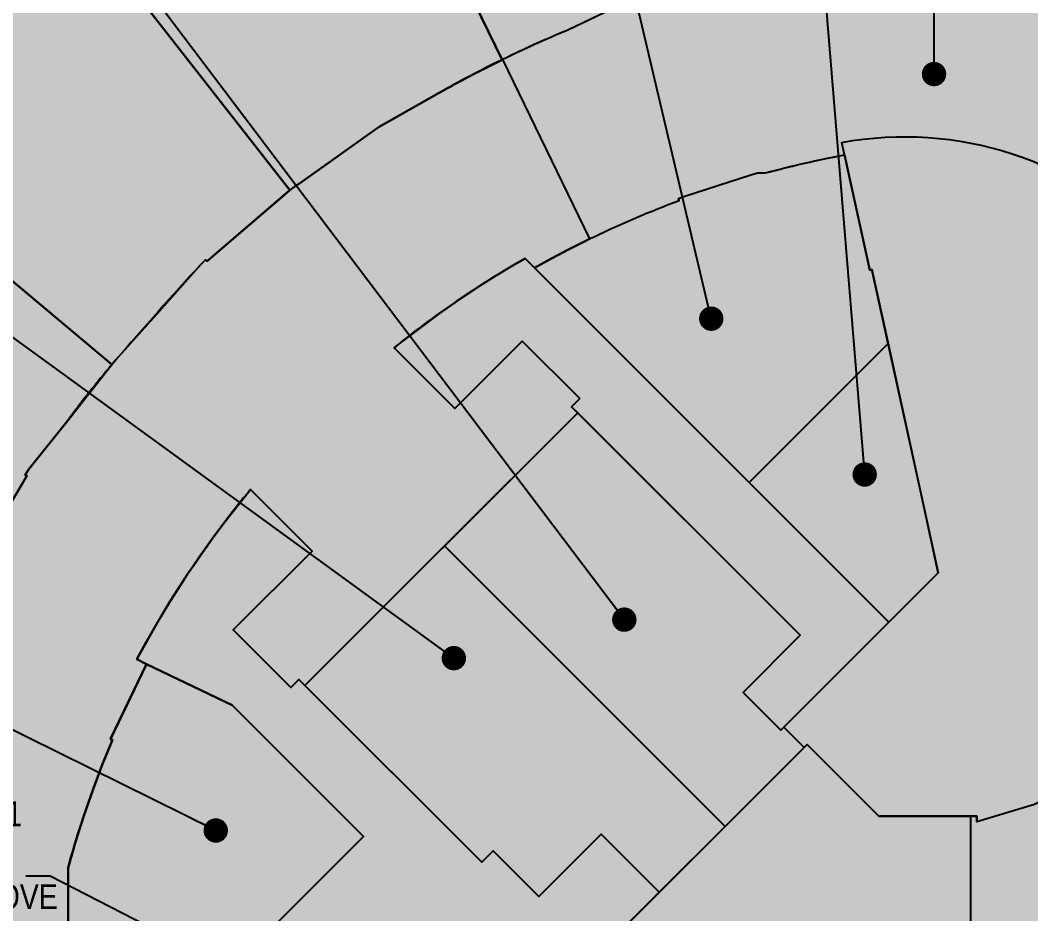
# Model space of a CAD drawing. Header units: inches. Extents: x -331 to 2565, y 2064 to 4565.
# Drawn here: x 331 to 900, y 3423 to 3927 of the extents above; entities that cross this region are included whole.
import ezdxf

# ---------------------------------------------------------------- set-up
doc = ezdxf.new("R2010")
doc.units = ezdxf.units.IN
doc.header["$LTSCALE"] = 96
doc.header["$MEASUREMENT"] = 0
for name, color, linetype in [('0-LABEL', 3, 'Continuous'), ('1-NRT', 200, 'Continuous'), ('1-NRT-PTN', 253, 'Continuous'), ('3-FCM', 190, 'Continuous'), ('3-FCM-PTN', 9, 'Continuous'), ('4-OCC', 6, 'Continuous'), ('4-OCC-PTN', 95, 'Continuous')]:
    doc.layers.add(name, color=color, linetype=linetype)
doc.styles.add('ArialN', font='ARIALN.TTF')
doc.dimstyles.new('AB-220', dxfattribs={"dimscale": 220, "dimtxt": 0.0703125, "dimasz": 0.0625, "dimexe": 0.0625, "dimexo": 0.125, "dimgap": 0.1875, "dimtad": 0, "dimdec": 4, "dimrnd": 0.0625, "dimzin": 0, "dimdsep": 46, "dimlunit": 4, "dimtxsty": 'ArialN', "dimblk": 'ARCHTICK', "dimcen": 0.0625, "dimclrd": 256, "dimclre": 256, "dimclrt": 256, "dimadec": 0, "dimazin": 0, "dimtfac": 1, "dimtdec": 4, "dimtofl": 0, "dimtmove": 2, "dimatfit": 3, "dimldrblk": 'DOT', "dimfxl": 0, "dimfrac": 2, "dimtolj": 1, "dimtzin": 0, "dimlwd": -1, "dimlwe": -1, "dimarcsym": 0})

# ---------------------------------------------------------------- blocks, each defined once
blk = doc.blocks.new('_ArchTick')
at = {"color": 0, "linetype": 'ByBlock', "const_width": 0.15}
blk.add_lwpolyline([(-0.5, -0.5), (0.5, 0.5)], dxfattribs=at)
blk = doc.blocks.new('_Dot')
at = {"lineweight": -2}
blk.add_line((-0.5, 0), (-1, 0), dxfattribs=at)
at = {"const_width": 0.5}
blk.add_lwpolyline([(-0.25, 0, 1), (0.25, 0, 1)], format="xyb", close=True, dxfattribs=at)
blk = doc.blocks.new('tags10')
at = {"layer": '0-LABEL', "insert": (292.6703575070896, 3444.051460933688), "char_height": 14, "attachment_point": 5, "style": 'ArialN'}
blk.add_mtext('RM  10781\\P26186\\PX-RAY ALCOVE\\P54  SF', dxfattribs=at)
at = {"layer": '0-LABEL', "annotation_type": 0, "has_hookline": 1}
for points, hookline_direction, text_width in [([(806.6832048883152, 3670.452519500055), (738.8597060213469, 4499.874073124698), (725.1097060213469, 4499.874073124698)], 1, 95.70804911323329), ([(845.7580061603549, 3896.189002095873), (846.002687073269, 4473.160444819174), (859.752687073269, 4473.160444819174)], 0, 115.6193724420191), ([(720.2235348632819, 3758.285110134835), (553.7854537361309, 4463.165792480699), (540.0354537361309, 4463.165792480699)], 1, 117.8731241473397), ([(671.2172598833495, 3588.626304939889), (211.8185362161894, 4196.442592122148), (198.0685362161894, 4196.442592122148)], 1, 116.7366984993179), ([(440.9617597586333, 3469.755409569036), (-94.26504590701734, 3734.611511801628), (-108.0150459070173, 3734.611511801628)], 1, 138.1855388813097), ([(553.6946597315548, 3338.24257473762), (347.6703575070896, 3444.051460933688), (333.9203575070896, 3444.051460933688)], 1, 117.5866302864939)]:
    blk.add_leader(points, dimstyle='AB-220', override={"dimfxl": 0.0625}, dxfattribs=dict(at, hookline_direction=hookline_direction, text_width=text_width))
at = {"layer": '0-LABEL', "annotation_type": 0, "has_hookline": 1, "hookline_direction": 1, "text_width": 122.1418826739427}
blk.add_leader([(575.1310682788512, 3566.929687255022), (1.647305884558591, 3983.97402302652), (-12.10269411544141, 3983.97402302652)], dimstyle='AB-220', dxfattribs=at)

msp = doc.modelspace()

# ---------------------------------------------------------------- hatches: boundary and pattern name
at = {"layer": '1-NRT-PTN'}
h = msp.add_hatch(color=256, dxfattribs=at)
h.dxf.hatch_style = 1
edge = h.paths.add_edge_path()
edge.add_arc((880.0134766367163, 3323.893894015581), 537.8419005875575, 123.85996738917589, 128.9994084858781, ccw=False)
edge.add_arc((763.7932828855097, 3508.435647130942), 319.9065230607393, 120.03392227344759, 124.99030775525301, ccw=False)
edge.add_line((603.6760221330908, 3785.388073200751), (609.3170664344693, 3788.760105606422))
edge.add_line((609.3170664344693, 3788.760105606422), (615.2640106307799, 3792.217266154075))
edge.add_line((615.2640106307799, 3792.217266154075), (820.267523208742, 3587.212982059395))
edge.add_line((820.267523208742, 3587.212982059395), (759.367951679059, 3526.313410529709))
edge.add_line((759.367951679059, 3526.313410529709), (738.1272387775457, 3547.554123431223))
edge.add_line((738.1272387775457, 3547.554123431223), (770.3763789950588, 3579.803263648728))
edge.add_line((770.3763789950588, 3579.803263648728), (641.5061681238105, 3708.673474519976))
edge.add_line((641.5061681238105, 3708.673474519976), (646.1023622015236, 3713.269668597688))
edge.add_line((646.1023622015236, 3713.269668597688), (613.6638882205087, 3745.708241790534))
edge.add_line((613.6638882205087, 3745.708241790534), (575.6888061897154, 3707.73315975974))
edge.add_line((575.6888061897154, 3707.73315975974), (541.5429166419162, 3741.879049307539))
h = msp.add_hatch(color=256, dxfattribs=at)
h.dxf.hatch_style = 1
edge = h.paths.add_edge_path()
edge.add_line((590.8596449213226, 3451.905324601607), (597.2236059520009, 3458.269285632286))
edge.add_line((597.2236059520009, 3458.269285632286), (623.0330034653105, 3432.459888118977))
edge.add_line((623.0330034653105, 3432.459888118977), (658.2241725034677, 3467.651057157143))
edge.add_line((658.2241725034677, 3467.651057157143), (690.9278611328147, 3434.947368526717))
edge.add_line((690.9278611328147, 3434.947368526717), (623.2981685082574, 3367.31767590217))
edge.add_line((623.2981685082574, 3367.31767590217), (583.6177758179139, 3406.998068592514))
edge.add_line((583.6177758179139, 3406.998068592514), (491.5297242424894, 3314.91001701709))
edge.add_line((491.5297242424894, 3314.91001701709), (432.1327546228184, 3374.30698663676))
edge.add_line((432.1327546228184, 3374.30698663676), (524.2208061982408, 3466.395038212182))
edge.add_line((524.2208061982408, 3466.395038212182), (450.2770623436866, 3540.338782066736))
edge.add_line((450.2770623436866, 3540.338782066736), (401.8687808592622, 3563.480321116188))
edge.add_line((401.8687808592622, 3563.480321116188), (396.5621944156524, 3566.294958804692))
edge.add_line((396.5621944156524, 3566.294958804692), (401.7574012880016, 3575.865914062873))
edge.add_line((401.7574012880016, 3575.865914062873), (407.9136552212865, 3586.66807027063))
edge.add_arc((901.3370754218392, 3297.758140453911), 571.7828426501729, 140.4314510308958, 149.6501174805391, ccw=False)
edge.add_line((460.5708242499351, 3661.984348979573), (495.255461378065, 3627.299814948087))
edge.add_line((495.255461378065, 3627.299814948087), (450.7641766864446, 3582.808530256465))
edge.add_line((450.7641766864446, 3582.808530256465), (483.2026374856712, 3550.369943881836))
edge.add_line((483.2026374856712, 3550.369943881836), (487.798831563382, 3554.966137959546))
edge.add_line((487.798831563382, 3554.966137959546), (590.8596449213226, 3451.905324601607))
at = {"layer": '3-FCM-PTN'}
h = msp.add_hatch(color=256, dxfattribs=at)
h.dxf.hatch_style = 1
edge = h.paths.add_edge_path()
edge.add_line((1092.25442862705, 3521.56458674961), (1111.876291836576, 3564.421695614039))
edge.add_line((1111.876291836576, 3564.421695614039), (1112.750382042208, 3564.1027101589))
edge.add_line((1112.750382042208, 3564.1027101589), (1115.758877156308, 3572.754010890833))
edge.add_line((1115.758877156308, 3572.754010890833), (1118.502163794109, 3581.49291002435))
edge.add_line((1118.502163794109, 3581.49291002435), (1120.977727654881, 3590.311379555234))
edge.add_line((1120.977727654881, 3590.311379555234), (1124.271480637071, 3604.076168524619))
edge.add_arc((857.3217545045077, 3663.161657677349), 273.4104081973984, 347.519608184642, 355.821722656267)
edge.add_line((1130.005484995086, 3643.240953964642), (1130.005484996165, 3643.240953964642))
edge.add_line((1130.005484996165, 3643.240953964642), (1129.077738612467, 3643.314808061172))
edge.add_line((1129.077738612467, 3643.314808061172), (1129.077738612467, 3690.840989414948))
edge.add_line((1129.077738612467, 3690.840989414948), (1130.005369761382, 3690.914838850964))
edge.add_arc((844.293335089988, 3669.428333472206), 286.518824284652, 4.300739724201006, 15.15373334039618)
edge.add_arc((830.5777386126629, 3667.077172647229), 300.3749999995364, 14.90271153620701, 16.16455719438679)
edge.add_line((1119.077738612222, 3750.700677865415), (1119.077738612228, 3839.952172647096))
edge.add_line((1119.077738612228, 3839.952172647096), (1143.202738612228, 3839.952172647096))
edge.add_line((1143.202738612228, 3839.952172647096), (1143.202738612228, 3859.827172647097))
edge.add_line((1143.202738612228, 3859.827172647097), (1223.077738612226, 3859.827172647097))
edge.add_line((1223.077738612226, 3859.827172647097), (1223.077738612226, 3867.077172647097))
edge.add_line((1223.077738612226, 3867.077172647097), (1359.327738612227, 3867.077172647097))
edge.add_line((1359.327738612227, 3867.077172647097), (1359.327738612227, 3862.201451851782))
edge.add_line((1359.327738612227, 3862.201451851782), (1421.327738612226, 3862.201451851782))
edge.add_line((1421.327738612226, 3862.201451851782), (1421.327738612228, 3860.952172647095))
edge.add_line((1421.327738612228, 3860.952172647095), (1499.827738612228, 3860.952172647095))
edge.add_line((1499.827738612228, 3860.952172647095), (1499.827738612228, 3827.952172647094))
edge.add_line((1499.827738612228, 3827.952172647094), (1573.702738612208, 3827.952172647094))
edge.add_line((1573.702738612208, 3827.952172647094), (1573.702738613287, 3816.139672647075))
edge.add_line((1573.702738613287, 3816.139672647075), (1681.202738613262, 3816.139672647094))
edge.add_line((1681.202738613262, 3816.139672647094), (1681.202738612208, 3867.077172647095))
edge.add_line((1681.202738612208, 3867.077172647095), (1999.077738612229, 3867.077172647095))
edge.add_line((1999.077738612229, 3867.077172647095), (1999.077738612228, 3467.077172647089))
edge.add_line((1999.077738612228, 3467.077172647089), (1817.827738613326, 3467.077172647089))
edge.add_line((1817.827738613326, 3467.077172647089), (1817.827738612224, 3359.576451851779))
edge.add_line((1817.827738612224, 3359.576451851779), (1864.765238613301, 3359.576451851748))
edge.add_line((1864.765238613301, 3359.576451851748), (1864.765238613301, 3364.01467264711))
edge.add_line((1864.765238613301, 3364.01467264711), (1948.576661756896, 3364.014879376685))
edge.add_line((1948.576661756896, 3364.014879376685), (1948.577738613308, 3367.077172647089))
edge.add_line((1948.577738613308, 3367.077172647089), (1999.577738613308, 3367.076451851789))
edge.add_line((1999.577738613308, 3367.076451851789), (1999.577738613308, 3362.201451851789))
edge.add_line((1999.577738613308, 3362.201451851789), (2129.702738612099, 3362.20145185179))
edge.add_line((2129.702738612099, 3362.20145185179), (2129.702738612099, 3466.827172647092))
edge.add_line((2129.702738612099, 3466.827172647092), (2105.327738612224, 3466.827172647092))
edge.add_line((2105.327738612224, 3466.827172647092), (2105.327738612224, 3502.202172647088))
edge.add_line((2105.327738612224, 3502.202172647088), (2129.702738612099, 3502.202172647088))
edge.add_line((2129.702738612099, 3502.202172647088), (2129.7027386121, 3737.827172647092))
edge.add_line((2129.7027386121, 3737.827172647092), (2102.827738612225, 3737.827172647092))
edge.add_line((2102.827738612225, 3737.827172647092), (2102.827738612225, 3792.577172647092))
edge.add_line((2102.827738612225, 3792.577172647092), (2106.640072344196, 3792.577157092022))
edge.add_line((2106.640072344196, 3792.577157092022), (2106.640106650465, 3876.639656280982))
edge.add_line((2106.640106650465, 3876.639656280982), (2282.45273861318, 3876.639672647088))
edge.add_line((2282.45273861318, 3876.639672647088), (2282.45273861318, 3965.076451851774))
edge.add_line((2282.45273861318, 3965.076451851774), (2251.65195736222, 3965.076451851775))
edge.add_line((2251.65195736222, 3965.076451851775), (2251.65195736222, 3972.326451851777))
edge.add_line((2251.65195736222, 3972.326451851777), (2107.702738612225, 3972.326451851776))
edge.add_line((2107.702738612225, 3972.326451851776), (2107.702738612225, 4006.951812249561))
edge.add_line((2107.702738612225, 4006.951812249561), (2035.765238613308, 4006.951812249561))
edge.add_line((2035.765238613308, 4006.951812249561), (2035.765238613308, 3972.326451851779))
edge.add_line((2035.765238613308, 3972.326451851779), (1626.202738613302, 3972.32645185178))
edge.add_line((1626.202738613302, 3972.32645185178), (1589.452738613298, 3972.32645185178))
edge.add_line((1589.452738613298, 3972.32645185178), (1589.452738613298, 3972.576451851784))
edge.add_line((1589.452738613298, 3972.576451851784), (1549.95273861222, 3972.57645185178))
edge.add_line((1549.95273861222, 3972.57645185178), (1549.952738613298, 3998.076451851868))
edge.add_line((1549.952738613298, 3998.076451851868), (1508.452738613297, 3998.076451851868))
edge.add_line((1508.452738613297, 3998.076451851868), (1508.452738613297, 3972.576451851783))
edge.add_line((1508.452738613297, 3972.576451851783), (1299.327738612254, 3972.576451851855))
edge.add_line((1299.327738612254, 3972.576451851855), (1223.952738612225, 3972.576451851849))
edge.add_line((1223.952738612225, 3972.576451851849), (1223.952738612225, 4008.576451851784))
edge.add_line((1223.952738612225, 4008.576451851784), (1177.327738612216, 4008.576451851787))
edge.add_line((1177.327738612216, 4008.576451851787), (1177.327738612212, 3972.576451851855))
edge.add_line((1177.327738612212, 3972.576451851855), (1137.827738613293, 3972.576451851862))
edge.add_line((1137.827738613293, 3972.576451851862), (1137.827738613293, 3972.326451851858))
edge.add_line((1137.827738613293, 3972.326451851858), (937.4527773187439, 3972.326451851848))
edge.add_line((937.4527773187439, 3972.326451851848), (937.4527773187439, 3972.576451851814))
edge.add_line((937.4527773187439, 3972.576451851814), (828.4527387469764, 3972.576451851784))
edge.add_line((828.4527387469764, 3972.576451851784), (795.981428057919, 3966.769266157476))
edge.add_line((795.981428057919, 3966.769266157476), (794.2319583206599, 3966.50254213025))
edge.add_line((794.2319583206599, 3966.50254213025), (794.3966574003371, 3965.431711885873))
edge.add_line((794.3966574003371, 3965.431711885873), (790.3814233470873, 3964.627358845132))
edge.add_line((790.3814233470873, 3964.627358845132), (739.8846801591335, 3954.511582680652))
edge.add_line((739.8846801591335, 3954.511582680652), (736.9527651157564, 3953.924245865648))
edge.add_line((736.9527651157564, 3953.924245865648), (733.9894109628704, 3953.18260530027))
edge.add_line((733.9894109628704, 3953.18260530027), (731.01788030115, 3952.441719494996))
edge.add_line((731.01788030115, 3952.441719494996), (727.6822617614757, 3951.443025549905))
edge.add_line((727.6822617614757, 3951.443025549905), (678.8250997138966, 3936.815048360404))
edge.add_line((678.8250997138966, 3936.815048360404), (674.824765342396, 3935.617336551442))
edge.add_line((674.824765342396, 3935.617336551442), (674.3995737782348, 3936.835159045386))
edge.add_line((674.3995737782348, 3936.835159045386), (670.8435503288406, 3935.956627120623))
edge.add_line((670.8435503288406, 3935.956627120623), (663.7889487496408, 3932.599790164727))
edge.add_arc((-3126.86794402438, 11874.56017580316), 8800.216727205381, 295.37871763998146, 295.51490339181214, ccw=False)
edge.add_line((644.9010943277318, 3923.61225954099), (639.0104533689305, 3920.809276428588))
edge.add_arc((898.7554665776693, 3296.623765985102), 676.0732381439188, 112.593870854964, 115.988727250932)
edge.add_line((602.5040247763766, 3904.332665512712), (651.6252547525091, 3803.275308447758))
edge.add_arc((811.8821917759793, 3474.722312518423), 365.5534940310187, 115.62002271111601, 116.00154029713121, ccw=False)
edge.add_arc((896.5777264994191, 3301.077184759894), 558.7499878872, 110.3622910683622, 115.7516968595742, ccw=False)
edge.add_line((702.1578161278592, 3824.911554971568), (701.7252466665884, 3826.077046465849))
edge.add_line((701.7252466665884, 3826.077046465849), (705.4112175653036, 3827.27255620063))
edge.add_line((705.4112175653036, 3827.27255620063), (742.508731137319, 3839.304783208717))
edge.add_line((742.508731137319, 3839.304783208717), (746.235657960769, 3840.513576609256))
edge.add_line((746.235657960769, 3840.513576609256), (750.6811611553904, 3840.443239665509))
edge.add_arc((909.0838382933622, 3250.781636305913), 610.5671253851505, 100.7421099116105, 105.03655863793989, ccw=False)
edge.add_line((795.2809993117787, 3850.649228730123), (793.7439970960933, 3857.656265080271))
edge.add_arc((829.1874151481964, 3664.742651401779), 196.1425456796932, 43.59731458090317, 100.41067210625692, ccw=False)
edge.add_arc((829.2893905508004, 3664.869396455211), 195.9812942785619, 28.969376622545326, 43.59103818558742, ccw=False)
edge.add_arc((802.6244413092422, 3647.850310725437), 227.5615178065947, 13.066042792670203, 29.466570375918025, ccw=False)
edge.add_line((1024.29441975791, 3699.296059247626), (1026.946942098838, 3665.978001970752))
edge.add_line((1026.946942098838, 3665.978001970752), (1023.927391183135, 3632.755399603569))
edge.add_line((1023.927391183135, 3632.755399603569), (1015.327981934704, 3600.523285860314))
edge.add_line((1015.327981934704, 3600.523285860314), (1001.396883847068, 3570.211844095642))
edge.add_line((1001.396883847068, 3570.211844095642), (982.5361330900114, 3542.695829183226))
edge.add_line((982.5361330900114, 3542.695829183226), (959.2900301878615, 3518.769323052098))
edge.add_line((959.2900301878615, 3518.769323052098), (932.3294321049702, 3499.122818355511))
edge.add_line((932.3294321049702, 3499.122818355511), (902.4323920515039, 3484.323291612339))
edge.add_line((902.4323920515039, 3484.323291612339), (869.9527386122197, 3474.646197564501))
edge.add_line((869.9527386122197, 3474.646197564501), (869.9527386122195, 3477.827172647093))
edge.add_line((869.9527386122195, 3477.827172647093), (866.3277386122234, 3477.827172647093))
edge.add_line((866.3277386122234, 3477.827172647093), (866.3277386122195, 3359.826451851807))
edge.add_line((866.3277386122195, 3359.826451851807), (880.0777386133004, 3359.826451851806))
edge.add_line((880.0777386133004, 3359.826451851806), (880.0777386133004, 3353.201451851807))
edge.add_line((880.0777386133004, 3353.201451851807), (920.4527386133018, 3353.201451851808))
edge.add_line((920.4527386133018, 3353.201451851808), (920.4527386133018, 3359.826451851807))
edge.add_line((920.4527386133018, 3359.826451851807), (1156.202738613323, 3359.82645185178))
edge.add_line((1156.202738613323, 3359.82645185178), (1156.202738613323, 3359.576451851777))
edge.add_line((1156.202738613323, 3359.576451851777), (1191.202738612245, 3359.576451851782))
edge.add_line((1191.202738612245, 3359.576451851782), (1191.202738612238, 3323.576451851878))
edge.add_line((1191.202738612238, 3323.576451851878), (1237.827738612254, 3323.576451851869))
edge.add_line((1237.827738612254, 3323.576451851869), (1237.827738612251, 3359.576451851779))
edge.add_line((1237.827738612251, 3359.576451851779), (1277.327738613328, 3359.576450137676))
edge.add_line((1277.327738613328, 3359.576450137676), (1277.327738613328, 3359.826451851775))
edge.add_line((1277.327738613328, 3359.826451851775), (1477.390238613325, 3359.826451851775))
edge.add_line((1477.390238613325, 3359.826451851775), (1477.390238613325, 3359.576439741855))
edge.add_line((1477.390238613325, 3359.576439741855), (1516.890238613323, 3359.576439741856))
edge.add_line((1516.890238613323, 3359.576439741856), (1516.890238613323, 3323.576439741949))
edge.add_line((1516.890238613323, 3323.576439741949), (1563.515238613198, 3323.576348126719))
edge.add_line((1563.515238613198, 3323.576348126719), (1563.515309351281, 3359.576439741853))
edge.add_line((1563.515309351281, 3359.576439741853), (1603.015238613328, 3359.576439741848))
edge.add_line((1603.015238613328, 3359.576439741848), (1603.015238613328, 3359.82643974185))
edge.add_line((1603.015238613328, 3359.82643974185), (1817.812113612583, 3359.576451851779))
edge.add_line((1817.812113612583, 3359.576451851779), (1817.812113612583, 3467.077172647089))
edge.add_line((1817.812113612583, 3467.077172647089), (1681.20273861221, 3467.077172647089))
edge.add_line((1681.20273861221, 3467.077172647089), (1681.202738613827, 3518.01467264709))
edge.add_line((1681.202738613827, 3518.01467264709), (1578.577738614219, 3518.014672647108))
edge.add_line((1578.577738614219, 3518.014672647108), (1578.577738612208, 3496.081444028735))
edge.add_line((1578.577738612208, 3496.081444028735), (1530.077738612227, 3496.081444028735))
edge.add_line((1530.077738612227, 3496.081444028735), (1530.077738612227, 3467.077172647094))
edge.add_line((1530.077738612227, 3467.077172647094), (1499.077738612227, 3467.077172647094))
edge.add_line((1499.077738612227, 3467.077172647094), (1499.077738612227, 3496.081444028735))
edge.add_line((1499.077738612227, 3496.081444028735), (1403.327738612227, 3496.081444028735))
edge.add_line((1403.327738612227, 3496.081444028735), (1403.327738612227, 3472.202172647092))
edge.add_line((1403.327738612227, 3472.202172647092), (1259.577738612228, 3472.202172647092))
edge.add_line((1259.577738612228, 3472.202172647092), (1259.577738612228, 3474.327172647094))
edge.add_line((1259.577738612228, 3474.327172647094), (1143.077738613306, 3474.327172647094))
edge.add_line((1143.077738613306, 3474.327172647094), (1143.077738613306, 3498.277136672237))
edge.add_line((1143.077738613306, 3498.277136672237), (1092.092890171573, 3521.21176239524))
edge.add_line((1092.092890171573, 3521.21176239524), (1092.25442862705, 3521.56458674961))
h = msp.add_hatch(color=256, dxfattribs=at)
h.dxf.hatch_style = 1
edge = h.paths.add_edge_path()
edge.add_line((602.5040247763766, 3904.332665512712), (651.6252547525091, 3803.275308447758))
edge.add_line((651.6252547525091, 3803.275308447758), (649.4490937936193, 3802.204900877161))
edge.add_line((649.4490937936193, 3802.204900877161), (639.7265777192274, 3797.291892657838))
edge.add_line((639.7265777192274, 3797.291892657838), (630.1018345234324, 3792.190357012023))
edge.add_line((630.1018345234324, 3792.190357012023), (620.5787506460247, 3786.902369406328))
edge.add_line((620.5787506460247, 3786.902369406328), (615.2640106307799, 3792.217266154075))
edge.add_line((615.2640106307799, 3792.217266154075), (609.3170664344693, 3788.760105606422))
edge.add_line((609.3170664344693, 3788.760105606422), (603.6760221330908, 3785.388073200751))
edge.add_line((603.6760221330908, 3785.388073200751), (591.3215227233211, 3777.731247177928))
edge.add_line((591.3215227233211, 3777.731247177928), (579.1471750116768, 3769.741719578431))
edge.add_line((579.1471750116768, 3769.741719578431), (567.1841536191475, 3761.439110708204))
edge.add_line((567.1841536191475, 3761.439110708204), (544.0070217916314, 3743.862431325311))
edge.add_line((544.0070217916259, 3743.862431325307), (541.5429166419161, 3741.879049307539))
edge.add_line((541.5429166419161, 3741.879049307539), (575.6888061897154, 3707.73315975974))
edge.add_line((575.6888061897154, 3707.73315975974), (613.6638882205087, 3745.708241790534))
edge.add_line((613.6638882205087, 3745.708241790534), (646.1023622015236, 3713.269668597689))
edge.add_line((646.1023622015236, 3713.269668597689), (641.5061681238105, 3708.673474519976))
edge.add_line((641.5061681238105, 3708.673474519976), (644.9533136820952, 3705.226328961691))
edge.add_line((644.9533136820952, 3705.226328961691), (491.2459771216656, 3551.518992401262))
edge.add_line((491.2459771216656, 3551.518992401262), (487.7988315633826, 3554.966137959546))
edge.add_line((487.7988315633826, 3554.966137959546), (483.2026374856709, 3550.369943881836))
edge.add_line((483.2026374856709, 3550.369943881836), (450.7641766864443, 3582.808530256465))
edge.add_line((450.7641766864443, 3582.808530256465), (495.255461378065, 3627.299814948087))
edge.add_line((495.255461378065, 3627.299814948087), (460.5909504805718, 3661.96432584558))
edge.add_line((460.5909504805718, 3661.96432584558), (458.5941987028695, 3659.583013684847))
edge.add_line((458.5941987028695, 3659.583013684847), (456.6668210697596, 3657.215353562864))
edge.add_line((456.6668210697596, 3657.215353562864), (449.1340236952152, 3647.703976591007))
edge.add_line((449.1340236952152, 3647.703976591007), (440.4555298066567, 3636.201850635786))
edge.add_line((440.4555298066567, 3636.201850635786), (431.6519652025271, 3623.877489091785))
edge.add_line((431.6519652025271, 3623.877489091785), (423.1491040170453, 3611.272831745306))
edge.add_line((423.1491040170453, 3611.272831745306), (415.4354704915092, 3599.191732152878))
edge.add_line((415.4354704915092, 3599.191732152878), (407.9911325009013, 3586.802822670104))
edge.add_line((407.9911325009013, 3586.802822670104), (403.8361569103822, 3579.576279180697))
edge.add_line((403.8361569103822, 3579.576279180697), (396.564995162778, 3566.293605423586))
edge.add_line((396.564995162778, 3566.293605423586), (401.8687515059828, 3563.480259721712))
edge.add_line((401.8687515059828, 3563.480259721712), (381.7055275405228, 3521.301984516115))
edge.add_line((381.7055275405228, 3521.301984516115), (382.8485246483115, 3520.813093661846))
edge.add_line((382.8485246483115, 3520.813093661846), (377.03538030854, 3506.691661414785))
edge.add_line((377.03538030854, 3506.691661414785), (371.6103228943284, 3492.416641348872))
edge.add_line((371.6103228943284, 3492.416641348872), (366.5774042770149, 3477.998695435771))
edge.add_line((366.5774042770149, 3477.998695435771), (361.9403840161472, 3463.448593937017))
edge.add_line((361.9403840161472, 3463.448593937017), (357.7027133443826, 3448.777158577055))
edge.add_line((357.7027133443826, 3448.777158577055), (357.7027386122199, 3448.777252212041))
edge.add_line((357.7027386122199, 3448.777252212041), (357.7027386122199, 3402.702172647107))
edge.add_line((357.7027386122199, 3402.702172647107), (376.7830876162034, 3402.702172647107))
edge.add_line((376.7830876162034, 3402.702172647107), (376.7830876162034, 3324.326997853337))
edge.add_line((376.7830876162034, 3324.326997853337), (335.9429671595881, 3324.326997853338))
edge.add_line((335.9429671595881, 3324.326997853338), (335.5820350499584, 3313.122358338976))
edge.add_line((335.5820350499584, 3313.122358338976), (335.4543102198522, 3301.223594723311))
edge.add_line((335.4543102198522, 3301.223594723311), (335.4527264994213, 3138.701997853335))
edge.add_line((335.4527264994213, 3138.701997853335), (394.6824904583409, 3138.701997853335))
edge.add_line((394.6824904583409, 3138.701997853335), (523.7164577719601, 3267.735965166954))
edge.add_line((523.7164577719601, 3267.735965166954), (774.278072964637, 3518.29758035962))
edge.add_line((774.278072964637, 3518.29758035962), (814.7484806771636, 3477.827172647094))
edge.add_line((814.7484806771636, 3477.827172647094), (866.3277386122234, 3477.827172647093))
edge.add_line((866.3277386122234, 3477.827172647093), (866.330688426014, 3359.826417041354))
edge.add_line((866.330688426014, 3359.826417041354), (846.2027386133004, 3359.826451851808))
edge.add_line((846.2027386133004, 3359.826451851808), (846.2027386133004, 3359.576451851783))
edge.add_line((846.2027386133004, 3359.576451851783), (781.7027386122215, 3359.576451851784))
edge.add_line((781.7027386122215, 3359.576451851784), (781.7027386122218, 3350.902154914188))
edge.add_line((781.7027386122218, 3350.902154914188), (776.5777386122218, 3350.902154914188))
edge.add_line((776.5777386122218, 3350.902154914188), (745.8869660369594, 3320.211382338925))
edge.add_line((745.8869660369594, 3320.211382338925), (738.9095547686218, 3327.188793607264))
edge.add_line((738.9095547686218, 3327.188793607264), (642.0364982086817, 3229.962183656739))
edge.add_line((642.0364982086817, 3229.962183656739), (667.4923423313317, 3204.506339534084))
edge.add_line((667.4923423313317, 3204.506339534084), (634.5234886585245, 3171.537485861233))
edge.add_line((634.5234886585245, 3171.537485861233), (609.0676445358531, 3196.993329983914))
edge.add_line((609.0676445358531, 3196.993329983914), (338.077726500537, 2926.356965338114))
edge.add_line((338.077726500537, 2926.356965338114), (338.0777264994535, 2409.077172647095))
edge.add_line((338.0777264994535, 2409.077172647095), (330.5777264994522, 2409.077172647096))
edge.add_line((330.5777264994522, 2409.077172647096), (330.5777265005325, 2291.577132181194))
edge.add_line((330.5777265005325, 2291.577132181194), (253.8277386070636, 2291.577172647149))
edge.add_line((253.8277386070636, 2291.577172647149), (253.8277386071154, 2289.764672647096))
edge.add_line((253.8277386071154, 2289.764672647096), (225.7027264994213, 2289.764672647096))
edge.add_line((225.7027264994213, 2289.764672647096), (225.7027264994213, 2542.639672647097))
edge.add_line((225.7027264994213, 2542.639672647097), (223.0777265004983, 2542.639672647097))
edge.add_line((223.0777265004983, 2542.639672647097), (223.0777264994704, 2682.327172647092))
edge.add_line((223.0777264994704, 2682.327172647092), (187.077726499534, 2682.327172647097))
edge.add_line((187.077726499534, 2682.327172647097), (187.0777264995359, 2728.952172647101))
edge.add_line((187.0777264995359, 2728.952172647101), (223.0777264994817, 2728.952172647098))
edge.add_line((223.0777264994817, 2728.952172647098), (223.077726499479, 3008.327172647094))
edge.add_line((223.077726499479, 3008.327172647094), (187.0777264995668, 3008.327172647097))
edge.add_line((187.0777264995668, 3008.327172647097), (187.0777264995695, 3054.952172647107))
edge.add_line((187.0777264995695, 3054.952172647107), (223.0777264994795, 3054.9521726471))
edge.add_line((223.0777264994795, 3054.9521726471), (223.0776466032103, 3287.326993601382))
edge.add_line((223.0776466032103, 3287.326993601382), (224.544468141855, 3287.326993601382))
edge.add_line((224.544468141855, 3287.326993601382), (224.6862519759984, 3291.314281458261))
edge.add_line((224.6862519759984, 3291.314281458261), (225.8719123193391, 3342.300497336183))
edge.add_line((225.8719123193391, 3342.300497336183), (225.932438828193, 3344.903281231337))
edge.add_line((225.932438828193, 3344.903281231337), (226.3573688154088, 3351.013523857779))
edge.add_line((226.3573688154088, 3351.013523857779), (226.7619641165325, 3354.472189266879))
edge.add_line((226.7619641165325, 3354.472189266879), (232.6875471324493, 3405.126779048275))
edge.add_line((232.6875471324493, 3405.126779048275), (233.1617934519404, 3409.180853171386))
edge.add_line((233.1617934519404, 3409.180853171386), (232.0878963262276, 3409.355844395232))
edge.add_line((232.0878963262276, 3409.355844395232), (232.7040230411266, 3413.108339878361))
edge.add_line((232.7040230411266, 3413.108339878361), (241.5293062719925, 3447.117621714601))
edge.add_line((241.5293062719925, 3447.117621714601), (251.4456130827698, 3486.065791769367))
edge.add_line((251.4456130827698, 3486.065791769367), (263.675526768794, 3524.350545717839))
edge.add_line((263.675526768794, 3524.350545717839), (274.2464004655303, 3557.88006601516))
edge.add_line((274.2464004655303, 3557.88006601516), (275.667859764706, 3561.354042018971))
edge.add_line((275.667859764706, 3561.354042018971), (276.6697727950523, 3560.934053324301))
edge.add_line((276.6697727950523, 3560.934053324301), (278.4274756063305, 3564.647109083169))
edge.add_line((278.4274756063305, 3564.647109083169), (303.0619832205225, 3616.686225011556))
edge.add_line((303.0619832205225, 3616.686225011556), (332.4046514608763, 3666.159681919343))
edge.add_line((332.4046514608763, 3666.159681919343), (334.4840333726579, 3669.665641587521))
edge.add_line((334.4840333726579, 3669.665641587521), (333.5742885864815, 3670.272125066979))
edge.add_line((333.5742885864815, 3670.272125066979), (335.7029632012068, 3673.458591342815))
edge.add_line((335.7029632012068, 3673.458591342815), (357.5820139087291, 3700.959768689689))
edge.add_line((357.5820139087291, 3700.959768689689), (382.4784484445922, 3732.48440521286))
edge.add_line((382.4784484445922, 3732.48440521286), (382.4784484392749, 3732.484405217316))
edge.add_line((382.4784484392749, 3732.484405217316), (384.7153608340723, 3735.150160617087))
edge.add_line((384.7153608340723, 3735.150160617087), (409.2028178424621, 3762.475124457364))
edge.add_line((409.2028178424621, 3762.475124457364), (432.4921338094597, 3788.807930572537))
edge.add_line((432.4921338094597, 3788.807930572537), (435.2745286511859, 3791.469944742001))
edge.add_line((435.2745286511859, 3791.469944742001), (436.0284064209998, 3790.668926464545))
edge.add_line((436.0284064209998, 3790.668926464545), (439.0729188929178, 3793.284649862337))
edge.add_line((439.0729188929178, 3793.284649862337), (477.7564230177282, 3826.519970059768))
edge.add_line((477.7564230177282, 3826.519970059768), (482.7229189537286, 3830.786984810021))
edge.add_line((482.7229189537286, 3830.786984810021), (488.0652075346668, 3834.573436399827))
edge.add_line((488.0652075346668, 3834.573436399827), (533.0819108475287, 3866.479905929569))
edge.add_line((533.0819108475287, 3866.479905929569), (566.8057881168037, 3885.592154569473))
edge.add_arc((898.5018076941212, 3297.124815261373), 675.5117014795458, 116.00070824221501, 119.4082551655201, ccw=False)
edge.add_arc((928.5283238076138, 3235.563265311144), 744.0056143637455, 115.98917934347429, 116.0007082422151, ccw=False)
at = {"layer": '4-OCC-PTN'}
h = msp.add_hatch(color=109, dxfattribs=at)
h.dxf.hatch_style = 1
edge = h.paths.add_edge_path()
edge.add_line((674.8247653433415, 3935.617336551403), (674.3995719074355, 3936.835164406618))
edge.add_line((674.3995719074355, 3936.835164406618), (670.8435503299213, 3935.956627120623))
edge.add_line((670.8435503299213, 3935.956627120623), (639.0104347709421, 3920.809268688877))
edge.add_arc((896.5777265042843, 3301.077184756922), 671.1250000003669, 112.5682937724001, 115.7007595531102)
edge.add_line((605.5302565896377, 3905.808642415423), (602.3936825783466, 3904.278862498334))
edge.add_line((602.3936825783466, 3904.278862498334), (480.3414642572593, 4154.481832429483))
edge.add_line((480.3414642572593, 4154.481832429483), (481.4649568170427, 4155.029796359054))
edge.add_line((481.4649568170427, 4155.029796359054), (481.6181084144033, 4154.789458599947))
edge.add_line((481.6181084144033, 4154.789458599947), (524.5152610141813, 4174.320749505209))
edge.add_line((524.5152610141813, 4174.320749505209), (526.8691888769571, 4175.33770686138))
edge.add_line((526.8691888769571, 4175.33770686138), (570.7212517054554, 4192.611345513052))
edge.add_line((570.7212517054554, 4192.611345513052), (573.1311765738809, 4193.488478392544))
edge.add_line((573.1311765738809, 4193.488478392544), (617.8271556629895, 4208.443396465121))
edge.add_line((617.8271556629895, 4208.443396465121), (620.2796834138701, 4209.193201459027))
edge.add_line((620.2796834138701, 4209.193201459027), (665.6970896262239, 4221.788416596648))
edge.add_line((665.6970896262239, 4221.788416596648), (668.6019913482718, 4210.27081710614))
edge.add_line((668.6019913482718, 4210.27081710614), (657.3959690563436, 4207.163160298505))
edge.add_line((657.3959690563436, 4207.163160298505), (665.1156158505078, 4176.201348129688))
edge.add_line((665.1156158505078, 4176.201348129688), (677.6080103470881, 4179.316051900251))
edge.add_line((677.6080103470881, 4179.316051900251), (733.9894109644636, 3953.182605300397))
edge.add_line((733.9894109644636, 3953.182605300397), (731.0178803022308, 3952.441719494995))
edge.add_line((731.0178803022308, 3952.441719494995), (727.6822617617744, 3951.44302554967))
edge.add_line((727.6822617617744, 3951.44302554967), (678.8250997149775, 3936.815048360404))
edge.add_line((678.8250997149775, 3936.815048360404), (674.8247653434948, 3935.617336551448))
edge.add_line((674.8247653434948, 3935.617336551448), (674.8247653433415, 3935.617336551403))
h = msp.add_hatch(color=109, dxfattribs=at)
h.dxf.hatch_style = 1
edge = h.paths.add_edge_path()
edge.add_line((587.3674843054966, 3935.082066949324), (602.3936822428387, 3904.278862334699))
edge.add_arc((898.5018077177697, 3297.124815216342), 675.5117015303863, 115.9984227457414, 119.408255165392)
edge.add_line((566.8057881168037, 3885.592154569473), (533.08007286017, 3866.482764848076))
edge.add_line((533.08007286017, 3866.482764848076), (530.0818210605204, 3864.353533575946))
edge.add_line((530.0818210605204, 3864.353533575946), (488.0652075346668, 3834.573436399827))
edge.add_line((488.0652075346668, 3834.573436399827), (485.2226142916271, 3832.561844656083))
edge.add_line((485.2226142916271, 3832.561844656083), (482.7229189537286, 3830.786984810021))
edge.add_line((482.7229189537286, 3830.786984810021), (340.7183684907532, 4012.545486318243))
edge.add_line((340.7183684907532, 4012.545486318243), (380.9408953089078, 4043.970601467743))
edge.add_line((380.9408953089078, 4043.970601467743), (361.7483872898076, 4070.798180676328))
edge.add_line((361.7483872898076, 4070.798180676328), (359.9655005013564, 4069.618120560645))
edge.add_line((359.9655005013564, 4069.618120560645), (353.1789092109752, 4079.366745488041))
edge.add_line((353.1789092109752, 4079.366745488041), (392.4813186677551, 4105.380290571556))
edge.add_line((392.4813186677551, 4105.380290571556), (394.6902869250595, 4106.75937813404))
edge.add_line((394.6902869250595, 4106.75937813404), (435.2662058245622, 4130.660269960748))
edge.add_line((435.2662058245622, 4130.660269960748), (437.5092760093859, 4131.903616888959))
edge.add_line((437.5092760093859, 4131.903616888959), (480.3414642572593, 4154.481832429483))
edge.add_line((480.3414642572593, 4154.481832429483), (587.3674843054966, 3935.082066949324))
h = msp.add_hatch(color=109, dxfattribs=at)
h.dxf.hatch_style = 1
edge = h.paths.add_edge_path()
edge.add_arc((2382.902130299849, 2004.067643288927), 2643.746782024129, 137.5396455571372, 139.096742784024)
edge.add_line((384.715360835151, 3735.150160617078), (382.4784484460403, 3732.484405213291))
edge.add_line((382.4784484460403, 3732.484405213291), (169.4071657699824, 3911.243673613861))
edge.add_line((169.4071657699824, 3911.243673613861), (170.2571543333762, 3912.204411070831))
edge.add_line((170.2571543333762, 3912.204411070831), (201.4885679080418, 3947.505001255081))
edge.add_line((201.4885679080418, 3947.505001255081), (203.2376154341758, 3949.380618011995))
edge.add_line((203.2376154341758, 3949.380618011995), (236.2726634189049, 3982.997169494097))
edge.add_line((236.2726634189049, 3982.997169494097), (238.1174763191134, 3984.778676075146))
edge.add_line((238.1174763191134, 3984.778676075146), (272.8212463020342, 4016.578666535272))
edge.add_line((272.8212463020342, 4016.578666535272), (274.8021223346225, 4018.302740818423))
edge.add_line((274.8021223346225, 4018.302740818423), (311.1700834731735, 4048.282019815305))
edge.add_line((311.1700834731735, 4048.282019815305), (318.5084721153697, 4038.941701211189))
edge.add_line((318.5084721153697, 4038.941701211189), (317.0806673648831, 4037.826183807275))
edge.add_line((317.0806673648831, 4037.826183807275), (338.3050806992572, 4010.660029268777))
edge.add_line((338.3050806992572, 4010.660029268777), (340.7183684907732, 4012.545486318259))
edge.add_line((340.7183684907732, 4012.545486318259), (482.7229189537286, 3830.786984810021))
edge.add_line((482.7229189537286, 3830.786984810021), (478.1356730581737, 3826.845806532284))
edge.add_line((478.1356730581737, 3826.845806532284), (439.0729188929172, 3793.284649862336))
edge.add_line((439.0729188929172, 3793.284649862336), (436.0284064209993, 3790.668926464544))
edge.add_line((436.0284064209993, 3790.668926464544), (435.2747273739324, 3791.470134866982))
edge.add_line((435.2747273739324, 3791.470134866982), (432.4921338094467, 3788.807930572554))
edge.add_line((432.4921338094467, 3788.807930572554), (432.4921338097955, 3788.807930572923))
h = msp.add_hatch(color=109, dxfattribs=at)
h.dxf.hatch_style = 1
edge = h.paths.add_edge_path()
edge.add_line((357.5820139099372, 3700.959768689854), (335.7029632022857, 3673.458591342806))
edge.add_line((335.7029632022857, 3673.458591342806), (333.5742885875603, 3670.27212506697))
edge.add_line((333.5742885875603, 3670.27212506697), (334.4840333737367, 3669.665641587512))
edge.add_line((334.4840333737367, 3669.665641587512), (332.4046514619549, 3666.159681919334))
edge.add_line((332.4046514619549, 3666.159681919334), (306.1332217857725, 3621.864513077016))
edge.add_line((306.1332217857725, 3621.864513077016), (304.6554656883261, 3619.370413031893))
edge.add_line((304.6554656883261, 3619.370413031893), (303.0503946685089, 3616.661744795937))
edge.add_line((303.0503946685089, 3616.661744795937), (108.4101581105644, 3720.153301370975))
edge.add_line((108.4101581105644, 3720.153301370975), (118.2690555316264, 3738.695204809626))
edge.add_line((118.2690555316264, 3738.695204809626), (78.93909026785727, 3759.60731828729))
edge.add_line((78.93909026785727, 3759.60731828729), (93.38586683217336, 3785.141804287311))
edge.add_line((93.38586683217336, 3785.141804287311), (83.74206500061095, 3791.285609267907))
edge.add_line((83.74206500061095, 3791.285609267907), (108.9224163059753, 3830.810678635338))
edge.add_line((108.9224163059753, 3830.810678635338), (110.3565186507116, 3832.936813848679))
edge.add_line((110.3565186507116, 3832.936813848679), (137.7260597630646, 3871.307332078185))
edge.add_line((137.7260597630646, 3871.307332078185), (139.2694688489884, 3873.355498029202))
edge.add_line((139.2694688489884, 3873.355498029202), (169.4071657699824, 3911.243673613861))
edge.add_line((169.4071657699824, 3911.243673613861), (382.4784484456707, 3732.484405212851))
edge.add_arc((889.2511827071071, 3306.669764225895), 661.9189623131085, 139.9614197209337, 143.43907997303)
h = msp.add_hatch(color=109, dxfattribs=at)
h.dxf.hatch_style = 1
edge = h.paths.add_edge_path()
edge.add_line((839.3768503389401, 3655.163142184037), (810.7519964914115, 3785.933630679961))
edge.add_line((810.7519964914115, 3785.933630679961), (809.5350025771374, 3785.666681537805))
edge.add_line((809.5350025771374, 3785.666681537805), (793.7431617802642, 3857.660073199945))
edge.add_arc((829.1633469602991, 3664.681818488099), 196.2019273855844, 43.60533310022322, 100.40058814955711, ccw=False)
edge.add_arc((829.2893905518808, 3664.869396455211), 195.9812942785619, 28.969376622545326, 43.59103818558742, ccw=False)
edge.add_arc((802.6244413103227, 3647.850310725437), 227.5615178065947, 13.066042792670203, 29.466570375918025, ccw=False)
edge.add_line((1024.29441975899, 3699.296059247626), (1026.946942099918, 3665.978001970752))
edge.add_line((1026.946942099918, 3665.978001970752), (1023.927391184215, 3632.755399603569))
edge.add_line((1023.927391184215, 3632.755399603569), (1015.327981935784, 3600.523285860314))
edge.add_line((1015.327981935784, 3600.523285860314), (1001.396883848148, 3570.211844095642))
edge.add_line((1001.396883848148, 3570.211844095642), (982.5361330910918, 3542.695829183226))
edge.add_line((982.5361330910918, 3542.695829183226), (959.290030188942, 3518.769323052098))
edge.add_line((959.290030188942, 3518.769323052098), (932.3294321060506, 3499.122818355511))
edge.add_line((932.3294321060506, 3499.122818355511), (902.4323920525845, 3484.323291612339))
edge.add_line((902.4323920525845, 3484.323291612339), (869.9527386133002, 3474.646197564501))
edge.add_line((869.9527386133002, 3474.646197564501), (869.9527386133001, 3477.827172647093))
edge.add_line((869.9527386133001, 3477.827172647093), (814.7484806782439, 3477.827172647094))
edge.add_line((814.7484806782439, 3477.827172647094), (814.7484806764784, 3477.827172647614))
edge.add_line((814.7484806764784, 3477.827172647614), (774.278072964637, 3518.29758035962))
edge.add_line((774.278072964637, 3518.29758035962), (772.5545001857638, 3516.574007580749))
edge.add_line((772.5545001857638, 3516.574007580749), (761.091524458204, 3528.036983308854))
edge.add_line((761.091524458204, 3528.036983308854), (848.1062331647969, 3615.05169201545))
edge.add_line((848.1062331647969, 3615.05169201545), (839.3768503389401, 3655.163142184037))
h = msp.add_hatch(color=109, dxfattribs=at)
h.dxf.hatch_style = 1
edge = h.paths.add_edge_path()
edge.add_line((791.7336048244468, 3849.902529577281), (795.2809993117789, 3850.649228730123))
edge.add_line((795.2809993117789, 3850.649228730123), (809.5350025771374, 3785.666681537805))
edge.add_line((809.5350025771374, 3785.666681537805), (810.7519964914115, 3785.933630679961))
edge.add_line((810.7519964914115, 3785.933630679961), (819.868319080539, 3744.229796891514))
edge.add_line((819.868319080539, 3744.229796891514), (741.5595137285886, 3665.920991539548))
edge.add_line((741.5595137285886, 3665.920991539548), (620.9442395562984, 3786.536265711838))
edge.add_line((620.9442395562984, 3786.536265711838), (620.9442401984388, 3786.536265068617))
edge.add_line((620.9442401984388, 3786.536265068617), (620.5787506460247, 3786.902369406328))
edge.add_line((620.5787506460247, 3786.902369406328), (630.1018345234324, 3792.190357012023))
edge.add_line((630.1018345234324, 3792.190357012023), (639.7265777192274, 3797.291892657838))
edge.add_line((639.7265777192274, 3797.291892657838), (649.4490937936193, 3802.204900877161))
edge.add_line((649.4490937936193, 3802.204900877161), (651.6252547525089, 3803.275308447758))
edge.add_arc((811.8821917759792, 3474.722312518423), 365.5534940310188, 115.62002271111601, 116.00154029713121, ccw=False)
edge.add_arc((896.5777264994189, 3301.077184759894), 558.7499878872, 110.3622910683622, 115.7516968595742, ccw=False)
edge.add_line((702.157816127859, 3824.911554971568), (701.7252466665882, 3826.077046465849))
edge.add_line((701.7252466665882, 3826.077046465849), (705.4112175653033, 3827.27255620063))
edge.add_line((705.4112175653033, 3827.27255620063), (742.5087311373188, 3839.304783208717))
edge.add_line((742.5087311373188, 3839.304783208717), (746.2356579618496, 3840.513576609256))
edge.add_line((746.2356579618496, 3840.513576609256), (750.681161155391, 3840.443239665509))
edge.add_arc((896.5777265004559, 3301.077184760069), 558.7499878870198, 100.81511782610221, 105.13607985212761, ccw=False)
h = msp.add_hatch(color=109, dxfattribs=at)
h.dxf.hatch_style = 1
h.paths.add_polyline_path([(848.1062331647969, 3615.05169201545), (820.267523208742, 3587.212982059395), (741.5595137285886, 3665.920991539548), (819.8784836737163, 3744.239961484692)])
h = msp.add_hatch(color=109, dxfattribs=at)
h.dxf.hatch_style = 1
h.paths.add_polyline_path([(728.0067735230732, 3472.026280918086), (772.5545001859165, 3516.574007580596), (761.091524458204, 3528.036983308854), (759.367951679059, 3526.313410529709), (738.1272387775457, 3547.554123431223), (770.3763789950588, 3579.803263648728), (644.9533136820958, 3705.226328961691), (569.8800195807826, 3630.153034860378)])
h = msp.add_hatch(color=109, dxfattribs=at)
h.dxf.hatch_style = 1
h.paths.add_polyline_path([(728.0067735230729, 3472.026280918085), (690.9278611322475, 3434.947368527284), (658.2241725029236, 3467.651057156599), (623.0330034653051, 3432.459888118981), (597.2236059519988, 3458.269285632285), (590.8596449213219, 3451.905324601608), (491.2459771216668, 3551.518992401264), (569.8800195807821, 3630.153034860378)])
h = msp.add_hatch(color=109, dxfattribs=at)
h.dxf.hatch_style = 1
edge = h.paths.add_edge_path()
edge.add_line((401.8687515059828, 3563.480259721712), (450.2770623436866, 3540.338782066736))
edge.add_line((450.2770623436866, 3540.338782066736), (524.2208061982408, 3466.395038212182))
edge.add_line((524.2208061982408, 3466.395038212182), (433.8563274019604, 3376.030559415903))
edge.add_line((433.8563274019604, 3376.030559415903), (409.6222141707552, 3400.264672647107))
edge.add_line((409.6222141707552, 3400.264672647107), (376.7830876172839, 3400.264672647107))
edge.add_line((376.7830876172839, 3400.264672647107), (376.7830876172839, 3402.702172647107))
edge.add_line((376.7830876172839, 3402.702172647107), (357.7027386133003, 3402.702172647107))
edge.add_line((357.7027386133003, 3402.702172647107), (357.7027133290258, 3448.777158520147))
edge.add_arc((918.565689102483, 3293.401780189698), 581.9869292216003, 156.9988338212632, 164.515718752348, ccw=False)
edge.add_line((382.848524649393, 3520.813093661849), (381.727908343883, 3521.348801616648))
edge.add_line((381.727908343883, 3521.348801616648), (401.8687515062013, 3563.480259722169))
edge.add_line((401.8687515062013, 3563.480259722169), (401.8687515059828, 3563.480259721712))

# ---------------------------------------------------------------- linework, layer by layer
at = {"layer": '1-NRT'}
for points in [[(541.5429166419161, 3741.879049307539, -0.02242880202263916), (580.3467711930306, 3770.518765329487, -0.02162968356756073), (603.6760221330908, 3785.388073200751), (609.3170664344693, 3788.760105606422), (615.2640106307799, 3792.217266154075), (820.267523208742, 3587.212982059395), (759.367951679059, 3526.313410529709), (759.367951679059, 3526.313410529709), (759.367951679059, 3526.313410529709), (738.1272387775457, 3547.554123431223), (770.3763789950588, 3579.803263648728), (641.5061681238105, 3708.673474519976), (646.1023622015236, 3713.269668597688), (613.6638882205087, 3745.708241790534), (575.6888061897154, 3707.73315975974), (541.5429166419162, 3741.879049307539)], [(590.8596449213226, 3451.905324601607), (597.2236059520009, 3458.269285632286), (623.0330034653105, 3432.459888118977), (658.2241725034677, 3467.651057157143), (690.9278611328147, 3434.947368526717), (623.2981685082574, 3367.31767590217), (583.6177758179139, 3406.998068592514), (491.5297242424894, 3314.91001701709), (432.1327546228184, 3374.30698663676), (524.2208061982408, 3466.395038212182), (450.2770623436866, 3540.338782066736), (401.8687808592622, 3563.480321116188), (396.5621944156524, 3566.294958804692), (401.7574012880016, 3575.865914062873), (407.9136552212865, 3586.66807027063, -0.04024572837388665), (460.5708242499351, 3661.984348979573), (495.255461378065, 3627.299814948087), (450.7641766864446, 3582.808530256465), (483.2026374856712, 3550.369943881836), (487.798831563382, 3554.966137959546)]]:
    msp.add_lwpolyline(points, format="xyb", close=True, dxfattribs=at)
at = {"layer": '3-FCM'}
msp.add_line((605.5302565896623, 3905.808642415435), (599.2386749946731, 3902.740092100316), dxfattribs=at)
for points in [[(663.7889487496408, 3932.599790164727, -0.0005942225108774268), (644.9010943277318, 3923.61225954099), (639.0104533689305, 3920.809276428588, 0.01481393894623989), (602.5040247763766, 3904.332665512712), (651.6252547525091, 3803.275308447758, -0.001664686045268404), (653.8165397008481, 3804.335125728634, -0.02352005454962299), (702.1578161278592, 3824.911554971568), (701.7252466665884, 3826.077046465849), (705.4112175653036, 3827.27255620063), (742.508731137319, 3839.304783208717), (746.235657960769, 3840.513576609256), (750.6811611553904, 3840.443239665509, -0.01874026083944309), (795.2809993117787, 3850.649228730123), (793.7439970960933, 3857.656265080271, -0.2531009168712169), (971.2346671348093, 3799.999726738939, -0.06388573602037483)], [(303.0619832205225, 3616.686225011556), (332.4046514608763, 3666.159681919343), (334.4840333726579, 3669.665641587521), (333.5742885864815, 3670.272125066979), (335.7029632012068, 3673.458591342815), (357.5820139087291, 3700.959768689689), (382.4784484445922, 3732.48440521286), (382.4784484392749, 3732.484405217316), (384.7153608340723, 3735.150160617087), (409.2028178424621, 3762.475124457364), (432.4921338094597, 3788.807930572537), (435.2745286511859, 3791.469944742001), (436.0284064209998, 3790.668926464545), (439.0729188929178, 3793.284649862337), (477.7564230177282, 3826.519970059768), (482.7229189537286, 3830.786984810021), (488.0652075346668, 3834.573436399827), (533.0819108475287, 3866.479905929569), (566.8057881168037, 3885.592154569473, -0.01486932401492122), (602.3694634430362, 3904.267050264134, -5.030431058110633e-05), (602.5040247763766, 3904.332665512712), (651.6252547525091, 3803.275308447758), (649.4490937936193, 3802.204900877161), (639.7265777192274, 3797.291892657838), (630.1018345234324, 3792.190357012023), (620.5787506460247, 3786.902369406328), (615.2640106307799, 3792.217266154075), (609.3170664344693, 3788.760105606422), (603.6760221330908, 3785.388073200751), (591.3215227233211, 3777.731247177928), (579.1471750116768, 3769.741719578431), (567.1841536191475, 3761.439110708204), (544.0070217916314, 3743.862431325311), (544.0070217916259, 3743.862431325307), (544.0070217916259, 3743.862431325307), (541.5429166419161, 3741.879049307539), (575.6888061897154, 3707.73315975974), (613.6638882205087, 3745.708241790534), (646.1023622015236, 3713.269668597689), (641.5061681238105, 3708.673474519976), (644.9533136820952, 3705.226328961691), (491.2459771216656, 3551.518992401262), (487.7988315633826, 3554.966137959546), (483.2026374856709, 3550.369943881836), (450.7641766864443, 3582.808530256465), (495.255461378065, 3627.299814948087), (460.5909504805718, 3661.96432584558), (458.5941987028695, 3659.583013684847), (456.6668210697596, 3657.215353562864), (449.1340236952152, 3647.703976591007), (440.4555298066567, 3636.201850635786), (431.6519652025271, 3623.877489091785), (423.1491040170453, 3611.272831745306), (415.4354704915092, 3599.191732152878), (407.9911325009013, 3586.802822670104), (403.8361569103822, 3579.576279180697), (396.564995162778, 3566.293605423586), (401.8687515059828, 3563.480259721712), (381.7055275405228, 3521.301984516115), (382.8485246483115, 3520.813093661846), (377.03538030854, 3506.691661414785), (371.6103228943284, 3492.416641348872), (366.5774042770149, 3477.998695435771), (361.9403840161472, 3463.448593937017), (357.7027133443826, 3448.777158577055), (357.7027386122199, 3448.777252212041), (357.7027386122199, 3402.702172647107)]]:
    msp.add_lwpolyline(points, format="xyb", dxfattribs=at)
for points in [[(523.7164577719601, 3267.735965166954), (774.278072964637, 3518.29758035962), (814.7484806771636, 3477.827172647094), (866.3277386122234, 3477.827172647093), (866.330688426014, 3359.826417041354)], [(902.4323920515039, 3484.323291612339), (869.9527386122197, 3474.646197564501), (869.9527386122195, 3477.827172647093), (866.3277386122234, 3477.827172647093), (866.3277386122195, 3359.826451851807), (880.0777386133004, 3359.826451851806), (880.0777386133004, 3353.201451851807), (920.4527386133018, 3353.201451851808)]]:
    msp.add_lwpolyline(points, dxfattribs=at)
at = {"layer": '4-OCC'}
for points in [[(587.3674843054966, 3935.082066949324), (602.3936822428387, 3904.278862334699, 0.01487929858032504), (566.8057881168037, 3885.592154569473), (533.08007286017, 3866.482764848076), (530.0818210605204, 3864.353533575946), (488.0652075346668, 3834.573436399827), (485.2226142916271, 3832.561844656083), (482.7229189537286, 3830.786984810021), (340.7183684907532, 4012.545486318243), (380.9408953089078, 4043.970601467743), (361.7483872898076, 4070.798180676328), (359.9655005013564, 4069.618120560645), (353.1789092109752, 4079.366745488041), (392.4813186677551, 4105.380290571556), (394.6902869250595, 4106.75937813404), (435.2662058245622, 4130.660269960748), (437.5092760093859, 4131.903616888959), (480.3414642572593, 4154.481832429483), (587.3674843054966, 3935.082066949324)], [(357.5820139099372, 3700.959768689854), (335.7029632022857, 3673.458591342806), (333.5742885875603, 3670.27212506697), (334.4840333737367, 3669.665641587512), (332.4046514619549, 3666.159681919334), (306.1332217857725, 3621.864513077016), (304.6554656883261, 3619.370413031893), (303.0503946685089, 3616.661744795937), (108.4101581105644, 3720.153301370975), (118.2690555316264, 3738.695204809626), (78.93909026785727, 3759.60731828729), (93.38586683217336, 3785.141804287311), (83.74206500061095, 3791.285609267907), (108.9224163059753, 3830.810678635338), (110.3565186507116, 3832.936813848679), (137.7260597630646, 3871.307332078185), (139.2694688489884, 3873.355498029202), (169.4071657699824, 3911.243673613861), (382.4784484456707, 3732.484405212851, 0.0151753201651608), (357.5820139099374, 3700.959768689854)], [(839.3768503389401, 3655.163142184037), (810.7519964914115, 3785.933630679961), (809.5350025771374, 3785.666681537805), (793.7431617802642, 3857.660073199945, -0.2530168716888979), (971.2346671358898, 3799.999726738939, -0.06388573602037483), (1000.749251033733, 3759.791385217795, -0.07168320513788382), (1024.29441975899, 3699.296059247626), (1026.946942099918, 3665.978001970752), (1023.927391184215, 3632.755399603569), (1015.327981935784, 3600.523285860314), (1001.396883848148, 3570.211844095642), (982.5361330910918, 3542.695829183226), (959.290030188942, 3518.769323052098), (932.3294321060506, 3499.122818355511), (902.4323920525845, 3484.323291612339), (869.9527386133002, 3474.646197564501), (869.9527386133001, 3477.827172647093), (814.7484806782439, 3477.827172647094), (814.7484806764784, 3477.827172647614), (774.278072964637, 3518.29758035962), (772.5545001857638, 3516.574007580749), (761.091524458204, 3528.036983308854), (848.1062331647969, 3615.05169201545)], [(791.7336048244468, 3849.902529577281), (795.2809993117789, 3850.649228730123), (809.5350025771374, 3785.666681537805), (810.7519964914115, 3785.933630679961), (819.868319080539, 3744.229796891514), (741.5595137285886, 3665.920991539548), (620.9442395562984, 3786.536265711838), (620.9442401984388, 3786.536265068617), (620.5787506460247, 3786.902369406328), (630.1018345234324, 3792.190357012023), (639.7265777192274, 3797.291892657838), (649.4490937936193, 3802.204900877161), (651.6252547525089, 3803.275308447758, -0.001664686045268402), (653.8165397008479, 3804.335125728634, -0.02352005454962299), (702.157816127859, 3824.911554971568), (701.7252466665882, 3826.077046465849), (705.4112175653033, 3827.27255620063), (742.5087311373188, 3839.304783208717), (746.2356579618496, 3840.513576609256), (750.681161155391, 3840.443239665509, -0.01885598781332309)], [(401.8687515059828, 3563.480259721712), (450.2770623436866, 3540.338782066736), (524.2208061982408, 3466.395038212182), (433.8563274019604, 3376.030559415903), (409.6222141707552, 3400.264672647107), (376.7830876172839, 3400.264672647107), (376.7830876172839, 3402.702172647107), (357.7027386133003, 3402.702172647107), (357.7027133290258, 3448.777158520147, -0.0328103639571482), (382.848524649393, 3520.813093661849), (381.727908343883, 3521.348801616648), (401.8687515062013, 3563.480259722169)]]:
    msp.add_lwpolyline(points, format="xyb", close=True, dxfattribs=at)
for points in [[(670.8435503299213, 3935.956627120623), (639.0104347709421, 3920.809268688877, 0.01366881157667229), (605.5302565896377, 3905.808642415423), (602.3936825783466, 3904.278862498334), (480.3414642572593, 4154.481832429483)], [(432.4921338094467, 3788.807930572554, 0.006794222886576206), (384.715360835151, 3735.150160617078), (382.4784484460403, 3732.484405213291), (169.4071657699824, 3911.243673613861), (170.2571543333762, 3912.204411070831), (201.4885679080418, 3947.505001255081), (203.2376154341758, 3949.380618011995), (236.2726634189049, 3982.997169494097), (238.1174763191134, 3984.778676075146), (272.8212463020342, 4016.578666535272), (274.8021223346225, 4018.302740818423), (311.1700834731735, 4048.282019815305), (318.5084721153697, 4038.941701211189), (317.0806673648831, 4037.826183807275), (338.3050806992572, 4010.660029268777), (340.7183684907732, 4012.545486318259), (482.7229189537286, 3830.786984810021), (478.1356730581737, 3826.845806532284), (439.0729188929172, 3793.284649862336), (436.0284064209993, 3790.668926464544), (435.2747273739324, 3791.470134866982), (432.4921338094467, 3788.807930572554), (432.4921338097955, 3788.807930572923)]]:
    msp.add_lwpolyline(points, format="xyb", dxfattribs=at)
for points in [[(848.1062331647969, 3615.05169201545), (820.267523208742, 3587.212982059395), (741.5595137285886, 3665.920991539548), (819.8784836737163, 3744.239961484692), (848.1062331647969, 3615.05169201545)], [(728.0067735230732, 3472.026280918086), (772.5545001859165, 3516.574007580596), (761.091524458204, 3528.036983308854), (759.367951679059, 3526.313410529709), (738.1272387775457, 3547.554123431223), (770.3763789950588, 3579.803263648728), (644.9533136820958, 3705.226328961691), (569.8800195807826, 3630.153034860378)], [(728.0067735230729, 3472.026280918085), (690.9278611322475, 3434.947368527284), (658.2241725029236, 3467.651057156599), (623.0330034653051, 3432.459888118981), (597.2236059519988, 3458.269285632285), (590.8596449213219, 3451.905324601608), (491.2459771216668, 3551.518992401264), (569.8800195807821, 3630.153034860378)]]:
    msp.add_lwpolyline(points, close=True, dxfattribs=at)
for points in [[(401.8687515059828, 3563.480259721712), (450.2770623436866, 3540.338782066736), (524.220806198238, 3466.395038212185), (433.8563274019604, 3376.030559415903), (409.6222141707552, 3400.264672647107), (376.7830876162034, 3400.264672647107), (376.7830876162034, 3402.702172647107), (357.7027386133003, 3402.702172647107), (357.7027386133003, 3448.777252212041), (357.7027133454629, 3448.777158577055), (361.9403840172275, 3463.448593937017), (366.5774042780952, 3477.998695435771), (371.6103228954087, 3492.416641348872), (377.0353803096203, 3506.691661414785), (382.8485246493918, 3520.813093661846), (381.7055275416031, 3521.301984516115), (401.8687515070631, 3563.480259721712), (402.9139807235027, 3562.980590385217)], [(814.7484806782439, 3477.827172647094), (869.9527386133001, 3477.827172647094), (869.9527386133001, 3474.646197564501)]]:
    msp.add_lwpolyline(points, dxfattribs=at)

# ---------------------------------------------------------------- block references
at = {"layer": '0-LABEL'}
msp.add_blockref('tags10', (0, 0), dxfattribs=at)

doc.saveas('drawing.dxf')
